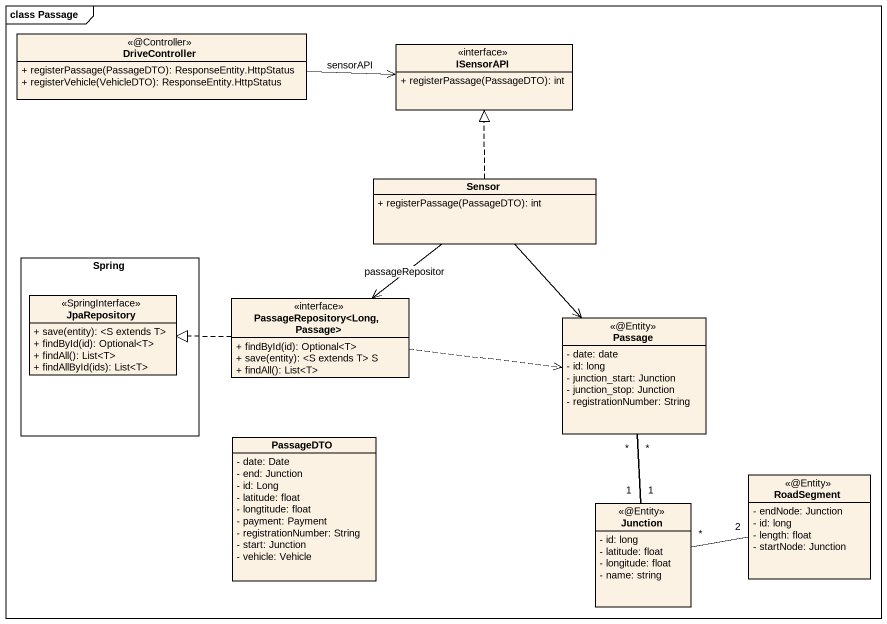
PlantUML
@startuml
mainframe class Passage
hide circle
hide empty members
skinparam classAttributeIconSize 0
class DriveController <<@Controller>> {
  + registerPassage(PassageDTO): ResponseEntity.HttpStatus
  + registerVehicle(VehicleDTO): ResponseEntity.HttpStatus
}
class ISensorAPI <<interface>> {
  + registerPassage(PassageDTO): int
}
class Sensor {
  + registerPassage(PassageDTO): int
}
rectangle Spring {
  class JpaRepository <<SpringInterface>> {
    + save(entity): ~<S extends T>
    + findById(id): Optional<T>
    + findAll(): List<T>
    + findAllById(ids): List<T>
  }
}
class "PassageRepository<Long, Passage>" as PassageRepository_Long <<interface>> {
  + findById(id): Optional<T>
  + save(entity): ~<S extends T> S
  + findAll(): List<T>
}
class Passage <<@Entity>> {
  - date: date
  - id: long
  - junction_start: Junction
  - junction_stop: Junction
  - registrationNumber: String
}
class PassageDTO {
  - date: Date
  - end: Junction
  - id: Long
  - latitude: float
  - longtitude: float
  - payment: Payment
  - registrationNumber: String
  - start: Junction
  - vehicle: Vehicle
}
class Junction <<@Entity>> {
  - id: long
  - latitude: float
  - longitude: float
  - name: string
}
class RoadSegment <<@Entity>> {
  - endNode: Junction
  - id: long
  - length: float
  - startNode: Junction
}
DriveController -right-> ISensorAPI : sensorAPI
Sensor .up.|> ISensorAPI
Sensor --> PassageRepository_Long : passageRepositor
PassageRepository_Long .left.|> JpaRepository
PassageRepository_Long .right.> Passage
Passage <-up- Sensor
Passage "*" -- "1" Junction
Junction "1" -up- "*" Passage
RoadSegment "2" -left- "*" Junction
@enduml
